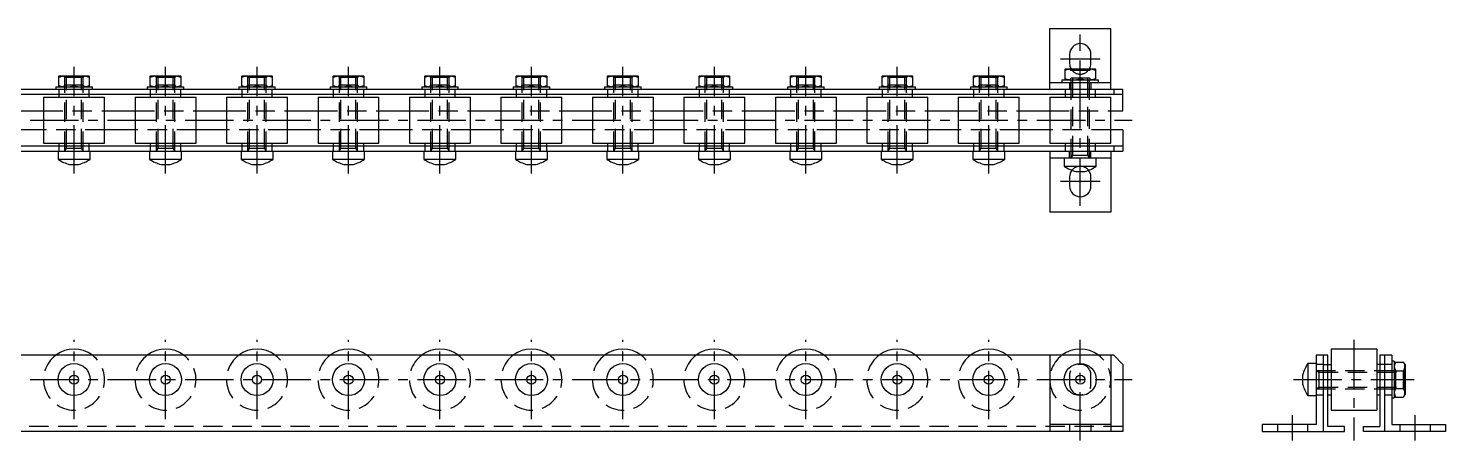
# Model space of a CAD drawing. Extents: x -3 to 944, y -8 to 142.
# Drawn here: x 479 to 943.8, y 7 to 142.1 of the extents above; entities that cross this region are included whole.
import ezdxf

# ---------------------------------------------------------------- set-up
doc = ezdxf.new("R2010")
doc.units = 0
doc.header["$LTSCALE"] = 0.5
doc.linetypes.add('CENTER', pattern=[50.8, 31.75, -6.35, 6.35, -6.35])
doc.linetypes.add('DASHED', pattern=[19.05, 12.7, -6.35])
for name, color, linetype in [('MSM_CENTER', 1, 'CENTER'), ('MSM_CONTINUOUS', 7, 'CONTINUOUS'), ('MSM_DASHED', 4, 'DASHED')]:
    doc.layers.add(name, color=color, linetype=linetype)

msp = doc.modelspace()

# ---------------------------------------------------------------- linework, layer by layer
at = {"layer": 'MSM_CENTER'}
for p, q in [((824, 83.91), (824, 140.11)), ((817.5, 132.11), (830.5, 132.11)), ((494, 94.51), (494, 129.51)), ((524, 94.51), (524, 129.51)), ((554, 94.51), (554, 129.51)), ((584, 94.51), (584, 129.51)), ((614, 94.51), (614, 129.51)), ((644, 94.51), (644, 129.51)), ((674, 94.51), (674, 129.51)), ((704, 94.51), (704, 129.51)), ((734, 94.51), (734, 129.51)), ((764, 94.51), (764, 129.51)), ((794, 94.51), (794, 129.51)), ((-3, 112.01), (841, 112.01)), ((830.5, 91.91), (817.5, 91.91)), ((494, 14), (494, 40)), ((524, 14), (524, 40)), ((554, 14), (554, 40)), ((584, 14), (584, 40)), ((614, 14), (614, 40)), ((644, 14), (644, 40)), ((674, 14), (674, 40)), ((704, 14), (704, 40)), ((734, 14), (734, 40)), ((764, 14), (764, 40)), ((794, 14), (794, 40)), ((824, 7), (824, 40)), ((913.74, 40), (913.74, 7)), ((-3, 27), (841, 27)), ((893.94, 27), (933.54, 27)), ((893.64, 7), (893.64, 15.3)), ((933.84, 7), (933.84, 15.3))]:
    msp.add_line(p, q, dxfattribs=at)
at = {"layer": 'MSM_CONTINUOUS'}
for p, q in [((814, 122.11), (814, 142.11)), ((814, 142.11), (834, 142.11)), ((834, 122.11), (834, 142.11)), ((820.5, 133.61), (820.5, 130.61)), ((827.5, 130.61), (827.5, 133.61)), ((489.1, 126.51), (489, 126.45)), ((489, 122.97), (489, 126.45)), ((489.1, 126.51), (498.9, 126.51)), ((494, 123.42), (494, 126.01)), ((499, 126.45), (498.9, 126.51)), ((499, 126.45), (499, 122.97)), ((519.1, 126.51), (519, 126.45)), ((519, 122.97), (519, 126.45)), ((519.1, 126.51), (528.9, 126.51)), ((524, 123.42), (524, 126.01)), ((529, 126.45), (528.9, 126.51)), ((529, 126.45), (529, 122.97)), ((549.1, 126.51), (549, 126.45)), ((549, 122.97), (549, 126.45)), ((549.1, 126.51), (558.9, 126.51)), ((554, 123.42), (554, 126.01)), ((559, 126.45), (558.9, 126.51)), ((559, 126.45), (559, 122.97)), ((579.1, 126.51), (579, 126.45)), ((579, 122.97), (579, 126.45)), ((579.1, 126.51), (588.9, 126.51)), ((584, 123.42), (584, 126.01)), ((589, 126.45), (588.9, 126.51)), ((589, 126.45), (589, 122.97)), ((609.1, 126.51), (609, 126.45)), ((609, 122.97), (609, 126.45)), ((609.1, 126.51), (618.9, 126.51)), ((614, 123.42), (614, 126.01)), ((619, 126.45), (618.9, 126.51)), ((619, 126.45), (619, 122.97)), ((639.1, 126.51), (639, 126.45)), ((639, 122.97), (639, 126.45)), ((639.1, 126.51), (648.9, 126.51)), ((644, 123.42), (644, 126.01)), ((649, 126.45), (648.9, 126.51)), ((649, 126.45), (649, 122.97)), ((669.1, 126.51), (669, 126.45)), ((669, 122.97), (669, 126.45)), ((669.1, 126.51), (678.9, 126.51)), ((674, 123.42), (674, 126.01)), ((679, 126.45), (678.9, 126.51)), ((679, 126.45), (679, 122.97)), ((699.1, 126.51), (699, 126.45)), ((699, 122.97), (699, 126.45)), ((699.1, 126.51), (708.9, 126.51)), ((704, 123.42), (704, 126.01)), ((709, 126.45), (708.9, 126.51)), ((709, 126.45), (709, 122.97)), ((729.1, 126.51), (729, 126.45)), ((729, 122.97), (729, 126.45)), ((729.1, 126.51), (738.9, 126.51)), ((734, 123.42), (734, 126.01)), ((739, 126.45), (738.9, 126.51)), ((739, 126.45), (739, 122.97)), ((759.1, 126.51), (759, 126.45)), ((759, 122.97), (759, 126.45)), ((759.1, 126.51), (768.9, 126.51)), ((764, 123.42), (764, 126.01)), ((769, 126.45), (768.9, 126.51)), ((769, 126.45), (769, 122.97)), ((789.1, 126.51), (789, 126.45)), ((789, 122.97), (789, 126.45)), ((789.1, 126.51), (798.9, 126.51)), ((794, 123.42), (794, 126.01)), ((799, 126.45), (798.9, 126.51)), ((799, 126.45), (799, 122.97)), ((819.1, 128.81), (819, 128.75)), ((819, 125.27), (819, 128.75)), ((819.1, 128.81), (828.9, 128.81)), ((824, 125.72), (824, 128.31)), ((829, 128.75), (828.9, 128.81)), ((829, 128.75), (829, 125.27)), ((838, 122.11), (0, 122.11)), ((488, 122.91), (488, 122.11)), ((488, 122.91), (500, 122.91)), ((489, 122.97), (489.1, 122.91)), ((498.9, 122.91), (499, 122.97)), ((500, 122.11), (500, 122.91)), ((518, 122.91), (518, 122.11)), ((518, 122.91), (530, 122.91)), ((519, 122.97), (519.1, 122.91)), ((528.9, 122.91), (529, 122.97)), ((530, 122.11), (530, 122.91)), ((548, 122.91), (548, 122.11)), ((548, 122.91), (560, 122.91)), ((549, 122.97), (549.1, 122.91)), ((558.9, 122.91), (559, 122.97)), ((560, 122.11), (560, 122.91)), ((578, 122.91), (578, 122.11)), ((578, 122.91), (590, 122.91)), ((579, 122.97), (579.1, 122.91)), ((588.9, 122.91), (589, 122.97)), ((590, 122.11), (590, 122.91)), ((608, 122.91), (608, 122.11)), ((608, 122.91), (620, 122.91)), ((609, 122.97), (609.1, 122.91)), ((618.9, 122.91), (619, 122.97)), ((620, 122.11), (620, 122.91)), ((638, 122.91), (638, 122.11)), ((638, 122.91), (650, 122.91)), ((639, 122.97), (639.1, 122.91)), ((648.9, 122.91), (649, 122.97)), ((650, 122.11), (650, 122.91)), ((668, 122.91), (668, 122.11)), ((668, 122.91), (680, 122.91)), ((669, 122.97), (669.1, 122.91)), ((678.9, 122.91), (679, 122.97)), ((680, 122.11), (680, 122.91)), ((698, 122.91), (698, 122.11)), ((698, 122.91), (710, 122.91)), ((699, 122.97), (699.1, 122.91)), ((708.9, 122.91), (709, 122.97)), ((710, 122.11), (710, 122.91)), ((728, 122.91), (728, 122.11)), ((728, 122.91), (740, 122.91)), ((729, 122.97), (729.1, 122.91)), ((738.9, 122.91), (739, 122.97)), ((740, 122.11), (740, 122.91)), ((758, 122.91), (758, 122.11)), ((758, 122.91), (770, 122.91)), ((759, 122.97), (759.1, 122.91)), ((768.9, 122.91), (769, 122.97)), ((770, 122.11), (770, 122.91)), ((788, 122.91), (788, 122.11)), ((788, 122.91), (800, 122.91)), ((789, 122.97), (789.1, 122.91)), ((798.9, 122.91), (799, 122.97)), ((800, 122.11), (800, 122.91)), ((814, 124.41), (834, 124.41)), ((818, 125.21), (818, 124.41)), ((818, 125.21), (830, 125.21)), ((819, 125.27), (819.1, 125.21)), ((828.9, 125.21), (829, 125.27)), ((830, 124.41), (830, 125.21)), ((835, 122.11), (835, 120.51)), ((838, 115.11), (838, 122.11)), ((0, 120.51), (838, 120.51)), ((484, 119.51), (484, 104.51)), ((484, 119.51), (504, 119.51)), ((489, 120.51), (489, 119.51)), ((499, 119.51), (499, 120.51)), ((504, 104.51), (504, 119.51)), ((514, 119.51), (514, 104.51)), ((514, 119.51), (534, 119.51)), ((519, 120.51), (519, 119.51)), ((529, 119.51), (529, 120.51)), ((534, 104.51), (534, 119.51)), ((544, 119.51), (544, 104.51)), ((544, 119.51), (564, 119.51)), ((549, 120.51), (549, 119.51)), ((559, 119.51), (559, 120.51)), ((564, 104.51), (564, 119.51)), ((574, 119.51), (574, 104.51)), ((574, 119.51), (594, 119.51)), ((579, 120.51), (579, 119.51)), ((589, 119.51), (589, 120.51)), ((594, 104.51), (594, 119.51)), ((604, 119.51), (604, 104.51)), ((604, 119.51), (624, 119.51)), ((609, 120.51), (609, 119.51)), ((619, 119.51), (619, 120.51)), ((624, 104.51), (624, 119.51)), ((634, 119.51), (634, 104.51)), ((634, 119.51), (654, 119.51)), ((639, 120.51), (639, 119.51)), ((649, 119.51), (649, 120.51)), ((654, 104.51), (654, 119.51)), ((664, 119.51), (664, 104.51)), ((664, 119.51), (684, 119.51)), ((669, 120.51), (669, 119.51)), ((679, 119.51), (679, 120.51)), ((684, 104.51), (684, 119.51)), ((694, 119.51), (694, 104.51)), ((694, 119.51), (714, 119.51)), ((699, 120.51), (699, 119.51)), ((709, 119.51), (709, 120.51)), ((714, 104.51), (714, 119.51)), ((724, 119.51), (724, 104.51)), ((724, 119.51), (744, 119.51)), ((729, 120.51), (729, 119.51)), ((739, 119.51), (739, 120.51)), ((744, 104.51), (744, 119.51)), ((754, 119.51), (754, 104.51)), ((754, 119.51), (774, 119.51)), ((759, 120.51), (759, 119.51)), ((769, 119.51), (769, 120.51)), ((774, 104.51), (774, 119.51)), ((784, 119.51), (784, 104.51)), ((784, 119.51), (804, 119.51)), ((789, 120.51), (789, 119.51)), ((799, 119.51), (799, 120.51)), ((804, 104.51), (804, 119.51)), ((814, 119.51), (814, 104.51)), ((814, 119.51), (834, 119.51)), ((819, 120.51), (819, 119.51)), ((829, 119.51), (829, 120.51)), ((834, 104.51), (834, 119.51)), ((474, 115.11), (484, 115.11)), ((504, 115.11), (514, 115.11)), ((534, 115.11), (544, 115.11)), ((564, 115.11), (574, 115.11)), ((594, 115.11), (604, 115.11)), ((624, 115.11), (634, 115.11)), ((654, 115.11), (664, 115.11)), ((684, 115.11), (694, 115.11)), ((714, 115.11), (724, 115.11)), ((744, 115.11), (754, 115.11)), ((774, 115.11), (784, 115.11)), ((804, 115.11), (814, 115.11)), ((834, 115.11), (838, 115.11)), ((484, 108.91), (474, 108.91)), ((514, 108.91), (504, 108.91)), ((544, 108.91), (534, 108.91)), ((574, 108.91), (564, 108.91)), ((604, 108.91), (594, 108.91)), ((634, 108.91), (624, 108.91)), ((664, 108.91), (654, 108.91)), ((694, 108.91), (684, 108.91)), ((724, 108.91), (714, 108.91)), ((754, 108.91), (744, 108.91)), ((784, 108.91), (774, 108.91)), ((814, 108.91), (804, 108.91)), ((838, 108.91), (834, 108.91)), ((838, 108.91), (838, 101.91)), ((838, 103.51), (0, 103.51)), ((484, 104.51), (504, 104.51)), ((489, 104.51), (489, 103.51)), ((499, 103.51), (499, 104.51)), ((514, 104.51), (534, 104.51)), ((519, 104.51), (519, 103.51)), ((529, 103.51), (529, 104.51)), ((544, 104.51), (564, 104.51)), ((549, 104.51), (549, 103.51)), ((559, 103.51), (559, 104.51)), ((574, 104.51), (594, 104.51)), ((579, 104.51), (579, 103.51)), ((589, 103.51), (589, 104.51)), ((604, 104.51), (624, 104.51)), ((609, 104.51), (609, 103.51)), ((619, 103.51), (619, 104.51)), ((634, 104.51), (654, 104.51)), ((639, 104.51), (639, 103.51)), ((649, 103.51), (649, 104.51)), ((664, 104.51), (684, 104.51)), ((669, 104.51), (669, 103.51)), ((679, 103.51), (679, 104.51)), ((694, 104.51), (714, 104.51)), ((699, 104.51), (699, 103.51)), ((709, 103.51), (709, 104.51)), ((724, 104.51), (744, 104.51)), ((729, 104.51), (729, 103.51)), ((739, 103.51), (739, 104.51)), ((754, 104.51), (774, 104.51)), ((759, 104.51), (759, 103.51)), ((769, 103.51), (769, 104.51)), ((784, 104.51), (804, 104.51)), ((789, 104.51), (789, 103.51)), ((799, 103.51), (799, 104.51)), ((814, 104.51), (834, 104.51)), ((819, 104.51), (819, 103.51)), ((829, 103.51), (829, 104.51)), ((835, 103.51), (835, 101.91)), ((0, 101.91), (838, 101.91)), ((488.75, 101.91), (488.75, 99.2)), ((488.75, 99.2), (499.25, 99.2)), ((499.25, 99.2), (499.25, 101.91)), ((518.75, 101.91), (518.75, 99.2)), ((518.75, 99.2), (529.25, 99.2)), ((529.25, 99.2), (529.25, 101.91)), ((548.75, 101.91), (548.75, 99.2)), ((548.75, 99.2), (559.25, 99.2)), ((559.25, 99.2), (559.25, 101.91)), ((578.75, 101.91), (578.75, 99.2)), ((578.75, 99.2), (589.25, 99.2)), ((589.25, 99.2), (589.25, 101.91)), ((608.75, 101.91), (608.75, 99.2)), ((608.75, 99.2), (619.25, 99.2)), ((619.25, 99.2), (619.25, 101.91)), ((638.75, 101.91), (638.75, 99.2)), ((638.75, 99.2), (649.25, 99.2)), ((649.25, 99.2), (649.25, 101.91)), ((668.75, 101.91), (668.75, 99.2)), ((668.75, 99.2), (679.25, 99.2)), ((679.25, 99.2), (679.25, 101.91)), ((698.75, 101.91), (698.75, 99.2)), ((698.75, 99.2), (709.25, 99.2)), ((709.25, 99.2), (709.25, 101.91)), ((728.75, 101.91), (728.75, 99.2)), ((728.75, 99.2), (739.25, 99.2)), ((739.25, 99.2), (739.25, 101.91)), ((758.75, 101.91), (758.75, 99.2)), ((758.75, 99.2), (769.25, 99.2)), ((769.25, 99.2), (769.25, 101.91)), ((788.75, 101.91), (788.75, 99.2)), ((788.75, 99.2), (799.25, 99.2)), ((799.25, 99.2), (799.25, 101.91)), ((814, 101.91), (814, 81.91)), ((834, 99.61), (814, 99.61)), ((818.75, 99.61), (818.75, 96.9)), ((829.25, 96.9), (829.25, 99.61)), ((834, 101.91), (834, 81.91)), ((492.51, 97.51), (495.49, 97.51)), ((522.51, 97.51), (525.49, 97.51)), ((552.51, 97.51), (555.49, 97.51)), ((582.51, 97.51), (585.49, 97.51)), ((612.51, 97.51), (615.49, 97.51)), ((642.51, 97.51), (645.49, 97.51)), ((672.51, 97.51), (675.49, 97.51)), ((702.51, 97.51), (705.49, 97.51)), ((732.51, 97.51), (735.49, 97.51)), ((762.51, 97.51), (765.49, 97.51)), ((792.51, 97.51), (795.49, 97.51)), ((818.75, 96.9), (829.25, 96.9)), ((820.5, 93.41), (820.5, 90.41)), ((822.51, 95.21), (825.49, 95.21)), ((827.5, 90.41), (827.5, 93.41)), ((834, 81.91), (814, 81.91)), ((835, 35), (3, 35)), ((814, 35), (814, 10)), ((834, 35), (834, 10)), ((835, 35), (838, 32)), ((905.24, 35), (901.34, 35)), ((901.34, 35), (901.34, 12.3)), ((903.64, 35), (903.64, 10)), ((905.24, 11.6), (905.24, 35)), ((906.24, 37), (906.24, 17)), ((921.24, 37), (906.24, 37)), ((921.24, 37), (921.24, 17)), ((922.24, 35), (922.24, 11.6)), ((926.14, 35), (922.24, 35)), ((923.84, 10), (923.84, 35)), ((926.14, 35), (926.14, 12.3)), ((926.94, 33), (926.14, 33)), ((926.94, 33), (926.94, 21)), ((927.44, 32.77), (926.94, 31.9)), ((927.44, 32.77), (930.03, 32.77)), ((930.54, 31.9), (930.03, 32.77)), ((838, 32), (838, 10)), ((896.94, 28.49), (896.94, 25.51)), ((898.63, 32.25), (898.63, 21.75)), ((901.34, 32.25), (898.63, 32.25)), ((903.64, 32), (906.24, 32)), ((923.84, 32), (921.24, 32)), ((927.44, 29.89), (930.03, 29.89)), ((930.54, 31.9), (930.54, 22.1)), ((927.44, 24.11), (930.03, 24.11)), ((898.63, 21.75), (901.34, 21.75)), ((905.24, 22), (906.24, 22)), ((921.24, 22), (922.24, 22)), ((926.14, 21), (926.94, 21)), ((926.94, 22.1), (927.44, 21.23)), ((927.44, 21.23), (930.03, 21.23)), ((930.03, 21.23), (930.54, 22.1)), ((906.24, 17), (921.24, 17)), ((838, 10), (0, 10)), ((834, 12.3), (814, 12.3)), ((901.34, 12.3), (883.64, 12.3)), ((883.64, 12.3), (883.64, 10)), ((883.64, 10), (910.64, 10)), ((910.64, 11.6), (905.24, 11.6)), ((910.64, 10), (910.64, 11.6)), ((916.84, 11.6), (922.24, 11.6)), ((916.84, 10), (916.84, 11.6)), ((943.84, 10), (916.84, 10)), ((926.14, 12.3), (943.84, 12.3)), ((943.84, 12.3), (943.84, 10))]:
    msp.add_line(p, q, dxfattribs=at)
for centre, radius in [((494, 27), 5.25), ((494, 27), 1.49), ((524, 27), 5.25), ((524, 27), 1.49), ((554, 27), 5.25), ((554, 27), 1.49), ((584, 27), 5.25), ((584, 27), 1.49), ((614, 27), 5.25), ((614, 27), 1.49), ((644, 27), 5.25), ((644, 27), 1.49), ((674, 27), 5.25), ((674, 27), 1.49), ((704, 27), 5.25), ((704, 27), 1.49), ((734, 27), 5.25), ((734, 27), 1.49), ((764, 27), 5.25), ((764, 27), 1.49), ((794, 27), 5.25), ((794, 27), 1.49), ((824, 27), 5.25), ((824, 27), 1.49)]:
    msp.add_circle(centre, radius, dxfattribs=at)
for centre, radius, start, end in [((824, 133.61), 3.5, 0, 180), ((824, 130.61), 3.5, 180, 210.9497), ((824, 130.61), 3.5, 329.0503, 0), ((491.5, 119.08), 7.37, 70.1592, 109.8408), ((496.5, 119.08), 7.37, 70.1592, 109.8408), ((521.5, 119.08), 7.37, 70.1592, 109.8408), ((526.5, 119.08), 7.37, 70.1592, 109.8408), ((551.5, 119.08), 7.37, 70.1592, 109.8408), ((556.5, 119.08), 7.37, 70.1592, 109.8408), ((581.5, 119.08), 7.37, 70.1592, 109.8408), ((586.5, 119.08), 7.37, 70.1592, 109.8408), ((611.5, 119.08), 7.37, 70.1592, 109.8408), ((616.5, 119.08), 7.37, 70.1592, 109.8408), ((641.5, 119.08), 7.37, 70.1592, 109.8408), ((646.5, 119.08), 7.37, 70.1592, 109.8408), ((671.5, 119.08), 7.37, 70.1592, 109.8408), ((676.5, 119.08), 7.37, 70.1592, 109.8408), ((701.5, 119.08), 7.37, 70.1592, 109.8408), ((706.5, 119.08), 7.37, 70.1592, 109.8408), ((731.5, 119.08), 7.37, 70.1592, 109.8408), ((736.5, 119.08), 7.37, 70.1592, 109.8408), ((761.5, 119.08), 7.37, 70.1592, 109.8408), ((766.5, 119.08), 7.37, 70.1592, 109.8408), ((791.5, 119.08), 7.37, 70.1592, 109.8408), ((796.5, 119.08), 7.37, 70.1592, 109.8408), ((821.5, 121.38), 7.37, 70.1592, 109.8408), ((821.5, 132.64), 7.37, 250.1592, 289.8408), ((826.5, 121.38), 7.37, 70.1592, 109.8408), ((826.5, 132.64), 7.37, 250.1592, 289.8408), ((491.5, 130.34), 7.37, 250.1592, 289.8408), ((496.5, 130.34), 7.37, 250.1592, 289.8408), ((521.5, 130.34), 7.37, 250.1592, 289.8408), ((526.5, 130.34), 7.37, 250.1592, 289.8408), ((551.5, 130.34), 7.37, 250.1592, 289.8408), ((556.5, 130.34), 7.37, 250.1592, 289.8408), ((581.5, 130.34), 7.37, 250.1592, 289.8408), ((586.5, 130.34), 7.37, 250.1592, 289.8408), ((611.5, 130.34), 7.37, 250.1592, 289.8408), ((616.5, 130.34), 7.37, 250.1592, 289.8408), ((641.5, 130.34), 7.37, 250.1592, 289.8408), ((646.5, 130.34), 7.37, 250.1592, 289.8408), ((671.5, 130.34), 7.37, 250.1592, 289.8408), ((676.5, 130.34), 7.37, 250.1592, 289.8408), ((701.5, 130.34), 7.37, 250.1592, 289.8408), ((706.5, 130.34), 7.37, 250.1592, 289.8408), ((731.5, 130.34), 7.37, 250.1592, 289.8408), ((736.5, 130.34), 7.37, 250.1592, 289.8408), ((761.5, 130.34), 7.37, 250.1592, 289.8408), ((766.5, 130.34), 7.37, 250.1592, 289.8408), ((791.5, 130.34), 7.37, 250.1592, 289.8408), ((796.5, 130.34), 7.37, 250.1592, 289.8408), ((495.54, 109.25), 12.12, 235.9445, 255.5214), ((492.46, 109.25), 12.12, 284.4786, 304.0555), ((525.54, 109.25), 12.12, 235.9445, 255.5214), ((522.46, 109.25), 12.12, 284.4786, 304.0555), ((555.54, 109.25), 12.12, 235.9445, 255.5214), ((552.46, 109.25), 12.12, 284.4786, 304.0555), ((585.54, 109.25), 12.12, 235.9445, 255.5214), ((582.46, 109.25), 12.12, 284.4786, 304.0555), ((615.54, 109.25), 12.12, 235.9445, 255.5214), ((612.46, 109.25), 12.12, 284.4786, 304.0555), ((645.54, 109.25), 12.12, 235.9445, 255.5214), ((642.46, 109.25), 12.12, 284.4786, 304.0555), ((675.54, 109.25), 12.12, 235.9445, 255.5214), ((672.46, 109.25), 12.12, 284.4786, 304.0555), ((705.54, 109.25), 12.12, 235.9445, 255.5214), ((702.46, 109.25), 12.12, 284.4786, 304.0555), ((735.54, 109.25), 12.12, 235.9445, 255.5214), ((732.46, 109.25), 12.12, 284.4786, 304.0555), ((765.54, 109.25), 12.12, 235.9445, 255.5214), ((762.46, 109.25), 12.12, 284.4786, 304.0555), ((795.54, 109.25), 12.12, 235.9445, 255.5214), ((792.46, 109.25), 12.12, 284.4786, 304.0555), ((825.54, 106.95), 12.12, 235.9445, 255.5214), ((824, 93.41), 3.5, 141.2477, 180), ((822.46, 106.95), 12.12, 284.4786, 304.0555), ((824, 93.41), 3.5, 0, 38.7523), ((824, 90.41), 3.5, 180, 0), ((494, 27), 10, 53.1301, 126.8699), ((524, 27), 10, 53.1301, 126.8699), ((554, 27), 10, 53.1301, 126.8699), ((584, 27), 10, 53.1301, 126.8699), ((614, 27), 10, 53.1301, 126.8699), ((644, 27), 10, 53.1301, 126.8699), ((674, 27), 10, 53.1301, 126.8699), ((704, 27), 10, 53.1301, 126.8699), ((734, 27), 10, 53.1301, 126.8699), ((764, 27), 10, 53.1301, 126.8699), ((794, 27), 10, 53.1301, 126.8699), ((824, 27), 10, 53.1301, 126.8699), ((908.67, 25.46), 12.12, 145.9445, 165.5214), ((929.55, 31.33), 2.56, 154.3574, 214.3573), ((936.6, 27), 9.61, 162.5124, 197.4876), ((927.92, 31.33), 2.56, 325.6427, 25.6426), ((920.87, 27), 9.61, 342.5124, 17.4876), ((908.67, 28.54), 12.12, 194.4786, 214.0555), ((929.55, 22.67), 2.56, 145.6427, 205.6426), ((927.92, 22.67), 2.56, 334.3574, 34.3573)]:
    msp.add_arc(centre, radius, start, end, dxfattribs=at)
at = {"layer": 'MSM_DASHED'}
for p, q in [((490.46, 126.51), (491, 125.97)), ((491.54, 126.51), (491, 125.97)), ((497, 125.97), (491, 125.97)), ((491, 101.91), (491, 125.97)), ((491.54, 102.85), (491.54, 126.51)), ((496.46, 126.51), (497, 125.97)), ((496.46, 102.85), (496.46, 126.51)), ((497.54, 126.51), (497, 125.97)), ((497, 101.91), (497, 125.97)), ((520.46, 126.51), (521, 125.97)), ((521.54, 126.51), (521, 125.97)), ((527, 125.97), (521, 125.97)), ((521, 101.91), (521, 125.97)), ((521.54, 102.85), (521.54, 126.51)), ((526.46, 126.51), (527, 125.97)), ((526.46, 102.85), (526.46, 126.51)), ((527.54, 126.51), (527, 125.97)), ((527, 101.91), (527, 125.97)), ((550.46, 126.51), (551, 125.97)), ((551.54, 126.51), (551, 125.97)), ((557, 125.97), (551, 125.97)), ((551, 101.91), (551, 125.97)), ((551.54, 102.85), (551.54, 126.51)), ((556.46, 126.51), (557, 125.97)), ((556.46, 102.85), (556.46, 126.51)), ((557.54, 126.51), (557, 125.97)), ((557, 101.91), (557, 125.97)), ((580.46, 126.51), (581, 125.97)), ((581.54, 126.51), (581, 125.97)), ((587, 125.97), (581, 125.97)), ((581, 101.91), (581, 125.97)), ((581.54, 102.85), (581.54, 126.51)), ((586.46, 126.51), (587, 125.97)), ((586.46, 102.85), (586.46, 126.51)), ((587.54, 126.51), (587, 125.97)), ((587, 101.91), (587, 125.97)), ((610.46, 126.51), (611, 125.97)), ((611.54, 126.51), (611, 125.97)), ((617, 125.97), (611, 125.97)), ((611, 101.91), (611, 125.97)), ((611.54, 102.85), (611.54, 126.51)), ((616.46, 126.51), (617, 125.97)), ((616.46, 102.85), (616.46, 126.51)), ((617.54, 126.51), (617, 125.97)), ((617, 101.91), (617, 125.97)), ((640.46, 126.51), (641, 125.97)), ((641.54, 126.51), (641, 125.97)), ((647, 125.97), (641, 125.97)), ((641, 101.91), (641, 125.97)), ((641.54, 102.85), (641.54, 126.51)), ((646.46, 126.51), (647, 125.97)), ((646.46, 102.85), (646.46, 126.51)), ((647.54, 126.51), (647, 125.97)), ((647, 101.91), (647, 125.97)), ((670.46, 126.51), (671, 125.97)), ((671.54, 126.51), (671, 125.97)), ((677, 125.97), (671, 125.97)), ((671, 101.91), (671, 125.97)), ((671.54, 102.85), (671.54, 126.51)), ((676.46, 126.51), (677, 125.97)), ((676.46, 102.85), (676.46, 126.51)), ((677.54, 126.51), (677, 125.97)), ((677, 101.91), (677, 125.97)), ((700.46, 126.51), (701, 125.97)), ((701.54, 126.51), (701, 125.97)), ((707, 125.97), (701, 125.97)), ((701, 101.91), (701, 125.97)), ((701.54, 102.85), (701.54, 126.51)), ((706.46, 126.51), (707, 125.97)), ((706.46, 102.85), (706.46, 126.51)), ((707.54, 126.51), (707, 125.97)), ((707, 101.91), (707, 125.97)), ((730.46, 126.51), (731, 125.97)), ((731.54, 126.51), (731, 125.97)), ((737, 125.97), (731, 125.97)), ((731, 101.91), (731, 125.97)), ((731.54, 102.85), (731.54, 126.51)), ((736.46, 126.51), (737, 125.97)), ((736.46, 102.85), (736.46, 126.51)), ((737.54, 126.51), (737, 125.97)), ((737, 101.91), (737, 125.97)), ((760.46, 126.51), (761, 125.97)), ((761.54, 126.51), (761, 125.97)), ((767, 125.97), (761, 125.97)), ((761, 101.91), (761, 125.97)), ((761.54, 102.85), (761.54, 126.51)), ((766.46, 126.51), (767, 125.97)), ((766.46, 102.85), (766.46, 126.51)), ((767.54, 126.51), (767, 125.97)), ((767, 101.91), (767, 125.97)), ((790.46, 126.51), (791, 125.97)), ((791.54, 126.51), (791, 125.97)), ((797, 125.97), (791, 125.97)), ((791, 101.91), (791, 125.97)), ((791.54, 102.85), (791.54, 126.51)), ((796.46, 126.51), (797, 125.97)), ((796.46, 102.85), (796.46, 126.51)), ((797.54, 126.51), (797, 125.97)), ((797, 101.91), (797, 125.97)), ((820.46, 128.81), (821, 128.27)), ((820.46, 125.21), (821, 125.75)), ((821.54, 128.81), (821, 128.27)), ((821, 99.61), (821, 128.27)), ((827, 128.27), (821, 128.27)), ((827, 125.75), (821, 125.75)), ((821.54, 100.55), (821.54, 128.81)), ((826.46, 100.55), (826.46, 128.81)), ((826.46, 128.81), (827, 128.27)), ((827.54, 128.81), (827, 128.27)), ((827, 99.61), (827, 128.27)), ((827.54, 125.21), (827, 125.75)), ((489, 122.11), (489, 120.51)), ((490.46, 122.91), (491, 123.45)), ((497, 123.45), (491, 123.45)), ((497.54, 122.91), (497, 123.45)), ((499, 120.51), (499, 122.11)), ((519, 122.11), (519, 120.51)), ((520.46, 122.91), (521, 123.45)), ((527, 123.45), (521, 123.45)), ((527.54, 122.91), (527, 123.45)), ((529, 120.51), (529, 122.11)), ((549, 122.11), (549, 120.51)), ((550.46, 122.91), (551, 123.45)), ((557, 123.45), (551, 123.45)), ((557.54, 122.91), (557, 123.45)), ((559, 120.51), (559, 122.11)), ((579, 122.11), (579, 120.51)), ((580.46, 122.91), (581, 123.45)), ((587, 123.45), (581, 123.45)), ((587.54, 122.91), (587, 123.45)), ((589, 120.51), (589, 122.11)), ((609, 122.11), (609, 120.51)), ((610.46, 122.91), (611, 123.45)), ((617, 123.45), (611, 123.45)), ((617.54, 122.91), (617, 123.45)), ((619, 120.51), (619, 122.11)), ((639, 122.11), (639, 120.51)), ((640.46, 122.91), (641, 123.45)), ((647, 123.45), (641, 123.45)), ((647.54, 122.91), (647, 123.45)), ((649, 120.51), (649, 122.11)), ((669, 122.11), (669, 120.51)), ((670.46, 122.91), (671, 123.45)), ((677, 123.45), (671, 123.45)), ((677.54, 122.91), (677, 123.45)), ((679, 120.51), (679, 122.11)), ((699, 122.11), (699, 120.51)), ((700.46, 122.91), (701, 123.45)), ((707, 123.45), (701, 123.45)), ((707.54, 122.91), (707, 123.45)), ((709, 120.51), (709, 122.11)), ((729, 122.11), (729, 120.51)), ((730.46, 122.91), (731, 123.45)), ((737, 123.45), (731, 123.45)), ((737.54, 122.91), (737, 123.45)), ((739, 120.51), (739, 122.11)), ((759, 122.11), (759, 120.51)), ((760.46, 122.91), (761, 123.45)), ((767, 123.45), (761, 123.45)), ((767.54, 122.91), (767, 123.45)), ((769, 120.51), (769, 122.11)), ((789, 122.11), (789, 120.51)), ((790.46, 122.91), (791, 123.45)), ((797, 123.45), (791, 123.45)), ((797.54, 122.91), (797, 123.45)), ((799, 120.51), (799, 122.11)), ((819, 122.11), (819, 120.51)), ((820.5, 124.41), (820.5, 122.11)), ((827.5, 124.41), (827.5, 122.11)), ((829, 120.51), (829, 122.11)), ((484, 115.11), (504, 115.11)), ((514, 115.11), (534, 115.11)), ((544, 115.11), (564, 115.11)), ((574, 115.11), (594, 115.11)), ((604, 115.11), (624, 115.11)), ((634, 115.11), (654, 115.11)), ((664, 115.11), (684, 115.11)), ((694, 115.11), (714, 115.11)), ((724, 115.11), (744, 115.11)), ((754, 115.11), (774, 115.11)), ((784, 115.11), (804, 115.11)), ((814, 115.11), (834, 115.11)), ((504, 108.91), (484, 108.91)), ((534, 108.91), (514, 108.91)), ((564, 108.91), (544, 108.91)), ((594, 108.91), (574, 108.91)), ((624, 108.91), (604, 108.91)), ((654, 108.91), (634, 108.91)), ((684, 108.91), (664, 108.91)), ((714, 108.91), (694, 108.91)), ((744, 108.91), (724, 108.91)), ((774, 108.91), (754, 108.91)), ((804, 108.91), (784, 108.91)), ((834, 108.91), (814, 108.91)), ((489, 103.51), (489, 101.91)), ((491, 102.85), (497, 102.85)), ((491, 101.91), (491.54, 102.85)), ((497, 101.91), (496.46, 102.85)), ((499, 101.91), (499, 103.51)), ((519, 103.51), (519, 101.91)), ((521, 102.85), (527, 102.85)), ((521, 101.91), (521.54, 102.85)), ((527, 101.91), (526.46, 102.85)), ((529, 101.91), (529, 103.51)), ((549, 103.51), (549, 101.91)), ((551, 102.85), (557, 102.85)), ((551, 101.91), (551.54, 102.85)), ((557, 101.91), (556.46, 102.85)), ((559, 101.91), (559, 103.51)), ((579, 103.51), (579, 101.91)), ((581, 102.85), (587, 102.85)), ((581, 101.91), (581.54, 102.85)), ((587, 101.91), (586.46, 102.85)), ((589, 101.91), (589, 103.51)), ((609, 103.51), (609, 101.91)), ((611, 102.85), (617, 102.85)), ((611, 101.91), (611.54, 102.85)), ((617, 101.91), (616.46, 102.85)), ((619, 101.91), (619, 103.51)), ((639, 103.51), (639, 101.91)), ((641, 102.85), (647, 102.85)), ((641, 101.91), (641.54, 102.85)), ((647, 101.91), (646.46, 102.85)), ((649, 101.91), (649, 103.51)), ((669, 103.51), (669, 101.91)), ((671, 102.85), (677, 102.85)), ((671, 101.91), (671.54, 102.85)), ((677, 101.91), (676.46, 102.85)), ((679, 101.91), (679, 103.51)), ((699, 103.51), (699, 101.91)), ((701, 102.85), (707, 102.85)), ((701, 101.91), (701.54, 102.85)), ((707, 101.91), (706.46, 102.85)), ((709, 101.91), (709, 103.51)), ((729, 103.51), (729, 101.91)), ((731, 102.85), (737, 102.85)), ((731, 101.91), (731.54, 102.85)), ((737, 101.91), (736.46, 102.85)), ((739, 101.91), (739, 103.51)), ((759, 103.51), (759, 101.91)), ((761, 102.85), (767, 102.85)), ((761, 101.91), (761.54, 102.85)), ((767, 101.91), (766.46, 102.85)), ((769, 101.91), (769, 103.51)), ((789, 103.51), (789, 101.91)), ((791, 102.85), (797, 102.85)), ((791, 101.91), (791.54, 102.85)), ((797, 101.91), (796.46, 102.85)), ((799, 101.91), (799, 103.51)), ((819, 103.51), (819, 101.91)), ((829, 101.91), (829, 103.51)), ((820.5, 99.61), (820.5, 101.91)), ((821, 99.61), (821.54, 100.55)), ((821, 100.55), (827, 100.55)), ((827, 99.61), (826.46, 100.55)), ((827.5, 99.61), (827.5, 101.91)), ((820.5, 28.5), (820.5, 25.5)), ((827.5, 25.5), (827.5, 28.5)), ((903.64, 32), (901.34, 32)), ((901.34, 30), (930, 30)), ((901.34, 30), (902.27, 29.46)), ((902.27, 30), (902.27, 24)), ((902.27, 29.46), (930.54, 29.46)), ((926.14, 32), (923.84, 32)), ((926.94, 30.54), (927.48, 30)), ((927.48, 24), (927.48, 30)), ((930.54, 30.54), (930, 30)), ((930, 24), (930, 30)), ((930.54, 29.46), (930, 30)), ((901.34, 24), (902.27, 24.54)), ((901.34, 24), (930, 24)), ((902.27, 24.54), (930.54, 24.54)), ((926.94, 23.46), (927.48, 24)), ((930.54, 24.54), (930, 24)), ((930.54, 23.46), (930, 24)), ((901.34, 22), (903.64, 22)), ((923.84, 22), (926.14, 22)), ((838, 11.6), (0, 11.6)), ((820.5, 12.3), (820.5, 10)), ((827.5, 12.3), (827.5, 10)), ((888.64, 12.3), (888.64, 10)), ((898.64, 10), (898.64, 12.3)), ((928.84, 12.3), (928.84, 10)), ((938.84, 10), (938.84, 12.3))]:
    msp.add_line(p, q, dxfattribs=at)
for centre, radius, start, end in [((824, 130.61), 3.5, 210.9497, 329.0503), ((824, 93.41), 3.5, 38.7523, 141.2477), ((494, 27), 10, 126.8699, 53.1301), ((524, 27), 10, 126.8699, 53.1301), ((554, 27), 10, 126.8699, 53.1301), ((584, 27), 10, 126.8699, 53.1301), ((614, 27), 10, 126.8699, 53.1301), ((644, 27), 10, 126.8699, 53.1301), ((674, 27), 10, 126.8699, 53.1301), ((704, 27), 10, 126.8699, 53.1301), ((734, 27), 10, 126.8699, 53.1301), ((764, 27), 10, 126.8699, 53.1301), ((794, 27), 10, 126.8699, 53.1301), ((824, 27), 10, 126.8699, 53.1301), ((824, 28.5), 3.5, 0, 180), ((824, 25.5), 3.5, 180, 0)]:
    msp.add_arc(centre, radius, start, end, dxfattribs=at)

doc.saveas('drawing.dxf')
